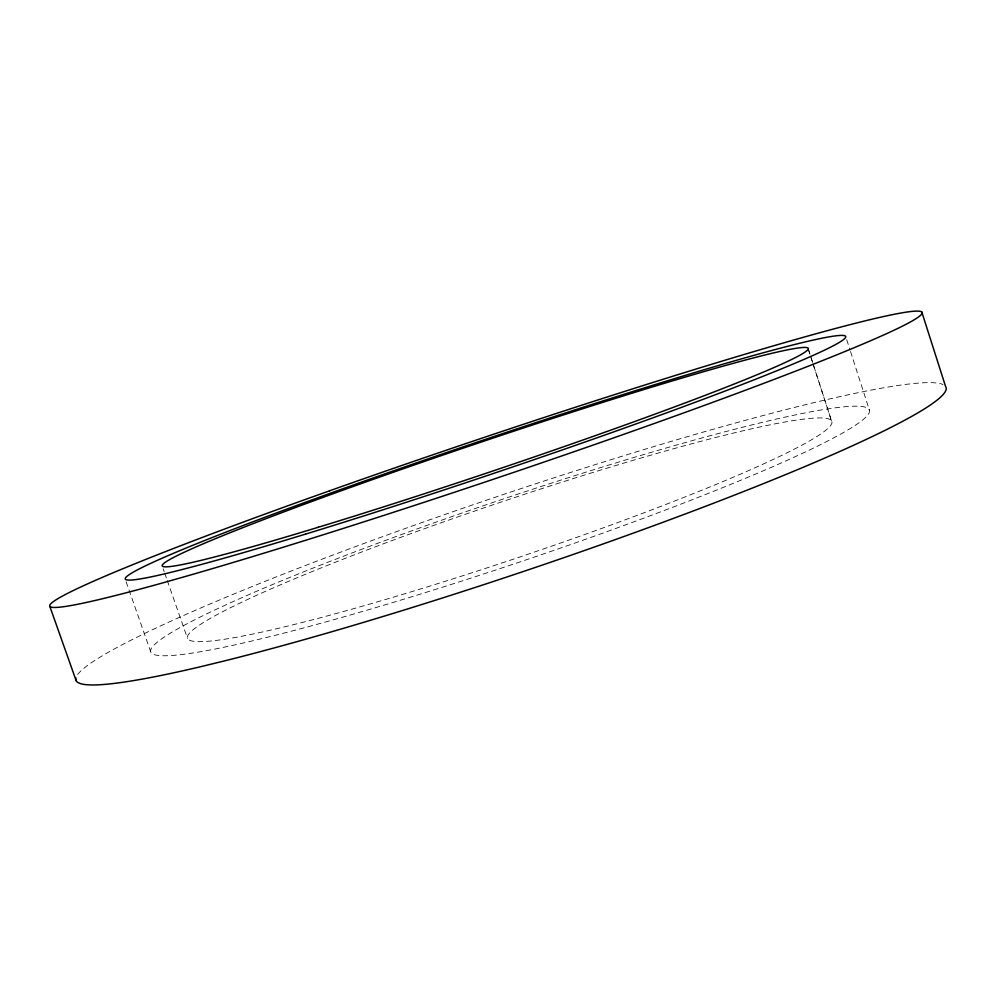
<?xml version="1.0" encoding="UTF-8"?>
<svg xmlns="http://www.w3.org/2000/svg" width="996" height="996" viewBox="0 0 996 996"><rect width="100%" height="100%" fill="white"/><g stroke="black" fill="none" stroke-linecap="round" stroke-linejoin="round"><path stroke-width="0.75" stroke-dasharray="4.98 3.74" d="M126.094 581.664L150.583 651.434M163.195 568.828L164.203 571.716M164.714 573.173L166.73 578.962M167.241 580.419L187.497 638.374M808.403 349.459L831.423 420.561M808.242 348.998L810.134 354.875M810.62 356.331L812.512 362.208M812.985 363.677L831.996 422.404A339.972 29.021 -18.6 0 1 346.733 610.598A339.972 29.021 -18.6 0 1 350.256 556.415A339.972 29.021 -18.6 0 1 831.996 422.404M846.725 339.723L850.049 350.044M850.522 351.513L869.533 410.514A379.165 32.495 -18.6 0 1 334.681 619.437A379.165 32.495 -18.6 0 1 325.953 563.001A379.165 32.495 -18.6 0 1 869.533 410.514M77.651 674.516A459.019 39.678 -18.6 0 1 328.381 556.752L349.422 548.858A459.019 39.678 -18.6 0 1 943.013 384.531"/><path stroke-width="1.49" d="M49.8 606.278L76.107 680.579M921.798 311.997L945.565 386.448A459.019 39.678 -18.6 0 1 700.674 508.147A459.019 39.678 -18.6 0 1 222.631 661.369L197.992 667.332A459.019 39.678 -18.6 0 1 75.933 677.84M329.539 490.816L308.337 498.386A460.252 21.302 -18.6 0 0 167.963 581.427L192.353 574.468A460.252 21.302 -18.6 0 0 759.326 385.004A460.252 21.302 -18.6 0 0 864.105 321.11A460.252 21.302 -18.6 0 0 329.539 490.816M318.322 527.245A340.856 15.575 -18.6 0 0 808.242 348.998A340.856 15.575 -18.6 0 0 329.066 495.186A340.856 15.575 -18.6 0 0 318.322 527.245M305.598 534.093A380.161 17.442 -18.6 0 0 845.766 336.773A380.161 17.442 -18.6 0 0 304.888 502.47A380.161 17.442 -18.6 0 0 305.598 534.093"/></g></svg>
